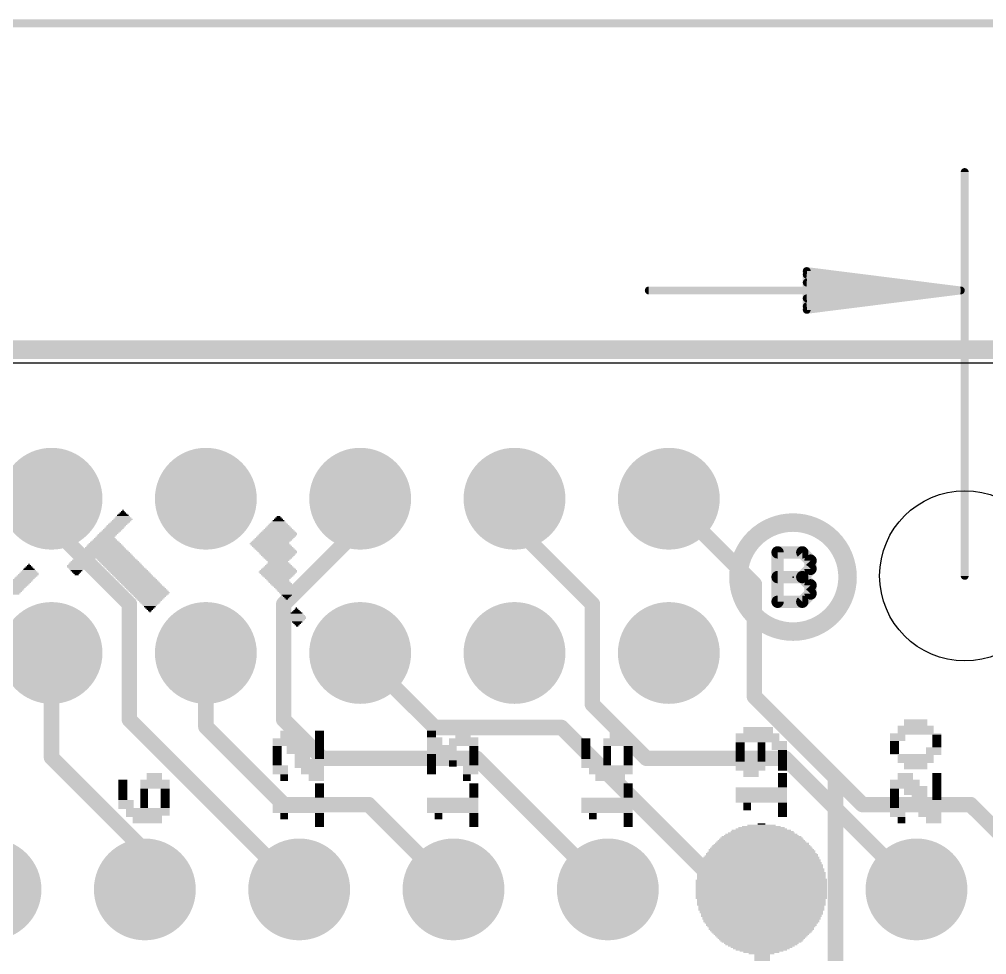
# Model space of a CAD drawing. Extents: x -8 to 72.9, y -20.5 to 38.
# Drawn here: x 45.94 to 61.86, y 20.26 to 35.66 of the extents above; entities that cross this region are included whole.
import ezdxf

# ---------------------------------------------------------------- set-up
doc = ezdxf.new("R2010")
doc.units = 0
for name, color, linetype in [('1', 12, 'CONTINUOUS'), ('16', 132, 'CONTINUOUS'), ('17', 110, 'CONTINUOUS'), ('20', 4, 'CONTINUOUS'), ('203', 40, 'CONTINUOUS'), ('21', 40, 'CONTINUOUS'), ('23', 53, 'CONTINUOUS'), ('47', 253, 'CONTINUOUS')]:
    doc.layers.add(name, color=color, linetype=linetype)

# ---------------------------------------------------------------- blocks, each defined once
blk = doc.blocks.new('ROUNDP')
at = {"const_width": 0.5}
blk.add_lwpolyline([(0, -0.25, 1), (0, 0.25, 1), (0, -0.25)], format="xyb", dxfattribs=at)
blk = doc.blocks.new('RECT')
blk.add_solid([(-0.5, -0.5), (0.5, -0.5), (-0.5, 0.5), (0.5, 0.5)])

msp = doc.modelspace()

# ---------------------------------------------------------------- linework, layer by layer
at = {"layer": '1', "const_width": 0.254}
for points in [[(46.47, 27.77), (46.47, 27.317)], [(51.55, 27.77), (51.55, 27.293)], [(56.63, 27.77), (58.039, 26.361)], [(46.47, 27.317), (47.752, 26.035)], [(51.55, 27.293), (50.292, 26.035)], [(58.039, 26.361), (58.039, 24.511)], [(47.752, 26.035), (47.752, 24.13)], [(50.292, 26.035), (50.292, 24.13)], [(46.47, 25.23), (46.47, 23.507)], [(49.01, 25.23), (49.01, 24.015)], [(51.55, 25.23), (52.777, 24.003)], [(58.039, 24.511), (59.3725, 23.1775)], [(47.752, 24.13), (50.546, 21.336)], [(50.292, 24.13), (50.927, 23.495)], [(49.01, 24.015), (50.292, 22.733)], [(52.777, 24.003), (54.864, 24.003)], [(54.864, 24.003), (57.531, 21.336)], [(46.47, 23.507), (48.006, 21.971)], [(50.927, 23.495), (53.467, 23.495)], [(53.467, 23.495), (55.626, 21.336)], [(59.3725, 23.1775), (59.817, 22.733)], [(59.3725, 18.4785), (59.3725, 23.1775)], [(50.292, 22.733), (51.689, 22.733)], [(51.689, 22.733), (53.086, 21.336)], [(59.817, 22.733), (61.595, 22.733)], [(61.595, 22.733), (62.992, 21.336)], [(48.006, 21.971), (48.006, 21.336)], [(57.531, 21.336), (58.166, 21.336)]]:
    msp.add_lwpolyline(points, dxfattribs=at)
at = {"layer": '1', "const_width": 0.127}
for points in [[(46.5335, 27.77, 1), (46.4065, 27.77)], [(51.6135, 27.77, 1), (51.4865, 27.77)], [(56.6749, 27.8149, 1), (56.5851, 27.7251)], [(46.5149, 27.3619, 1), (46.4251, 27.2721)], [(51.5949, 27.2481, 1), (51.5051, 27.3379)], [(46.4065, 27.317, 1), (46.5335, 27.317)], [(51.4865, 27.293, 1), (51.6135, 27.293)], [(58.1025, 26.361, 1), (57.9755, 26.361)], [(57.9941, 26.3161, 1), (58.0839, 26.4059)], [(47.8155, 26.035, 1), (47.6885, 26.035)], [(47.7071, 25.9901, 1), (47.7969, 26.0799)], [(50.3555, 26.035, 1), (50.2285, 26.035)], [(50.2471, 26.0799, 1), (50.3369, 25.9901)], [(46.5335, 25.23, 1), (46.4065, 25.23)], [(49.0735, 25.23, 1), (48.9465, 25.23)], [(51.5949, 25.2749, 1), (51.5051, 25.1851)], [(58.0839, 24.5559, 1), (57.9941, 24.4661)], [(57.9755, 24.511, 1), (58.1025, 24.511)], [(47.7969, 24.1749, 1), (47.7071, 24.0851)], [(50.3369, 24.1749, 1), (50.2471, 24.0851)], [(47.6885, 24.13, 1), (47.8155, 24.13)], [(49.0549, 24.0599, 1), (48.9651, 23.9701)], [(48.9465, 24.015, 1), (49.0735, 24.015)], [(50.2285, 24.13, 1), (50.3555, 24.13)], [(52.777, 24.0665, 1), (52.777, 23.9395)], [(52.7321, 23.9581, 1), (52.8219, 24.0479)], [(54.9089, 24.0479, 1), (54.8191, 23.9581)], [(54.864, 23.9395, 1), (54.864, 24.0665)], [(46.5149, 23.5519, 1), (46.4251, 23.4621)], [(46.4065, 23.507, 1), (46.5335, 23.507)], [(50.927, 23.5585, 1), (50.927, 23.4315)], [(50.8821, 23.4501, 1), (50.9719, 23.5399)], [(53.5119, 23.5399, 1), (53.4221, 23.4501)], [(53.467, 23.4315, 1), (53.467, 23.5585)], [(59.4174, 23.2224, 1), (59.3276, 23.1326)], [(59.436, 23.1775, 1), (59.309, 23.1775)], [(59.3276, 23.1326, 1), (59.4174, 23.2224)], [(50.292, 22.7965, 1), (50.292, 22.6695)], [(50.2471, 22.6881, 1), (50.3369, 22.7779)], [(51.7339, 22.7779, 1), (51.6441, 22.6881)], [(51.689, 22.6695, 1), (51.689, 22.7965)], [(59.817, 22.7965, 1), (59.817, 22.6695)], [(59.7721, 22.6881, 1), (59.8619, 22.7779)], [(61.6399, 22.7779, 1), (61.5501, 22.6881)], [(61.595, 22.6695, 1), (61.595, 22.7965)], [(48.0695, 21.971, 1), (47.9425, 21.971)], [(47.9611, 21.9261, 1), (48.0509, 22.0159)], [(47.9425, 21.336, 1), (48.0695, 21.336)], [(50.5011, 21.2911, 1), (50.5909, 21.3809)], [(53.0411, 21.2911, 1), (53.1309, 21.3809)], [(55.5811, 21.2911, 1), (55.6709, 21.3809)], [(57.531, 21.3995, 1), (57.531, 21.2725)], [(57.4861, 21.2911, 1), (57.5759, 21.3809)], [(58.166, 21.2725, 1), (58.166, 21.3995)]]:
    msp.add_lwpolyline(points, format="xyb", dxfattribs=at)
at = {"layer": '16'}
for points, const_width in [([(64.516, 30.226), (0, 30.226)], 0.3048), ([(54.09, 27.77), (54.09, 27.317)], 0.254), ([(54.09, 27.317), (55.372, 26.035)], 0.254), ([(55.372, 26.035), (55.372, 24.384)], 0.254), ([(55.372, 24.384), (56.261, 23.495)], 0.254), ([(56.261, 23.495), (58.547, 23.495)], 0.254), ([(58.547, 23.495), (60.706, 21.336)], 0.254), ([(58.166, 18.669), (58.166, 21.336)], 0.254)]:
    msp.add_lwpolyline(points, dxfattribs=dict(at, const_width=const_width))
at = {"layer": '16', "const_width": 0.127}
for points in [[(54.1535, 27.77, 1), (54.0265, 27.77)], [(54.1349, 27.3619, 1), (54.0451, 27.2721)], [(54.0265, 27.317, 1), (54.1535, 27.317)], [(55.4355, 26.035, 1), (55.3085, 26.035)], [(55.3271, 25.9901, 1), (55.4169, 26.0799)], [(55.4169, 24.4289, 1), (55.3271, 24.3391)], [(55.3085, 24.384, 1), (55.4355, 24.384)], [(56.261, 23.5585, 1), (56.261, 23.4315)], [(56.2161, 23.4501, 1), (56.3059, 23.5399)], [(58.5919, 23.5399, 1), (58.5021, 23.4501)], [(58.547, 23.4315, 1), (58.547, 23.5585)], [(58.2295, 21.336, 1), (58.1025, 21.336)], [(60.6611, 21.2911, 1), (60.7509, 21.3809)]]:
    msp.add_lwpolyline(points, format="xyb", dxfattribs=at)
at = {"layer": '20'}
msp.add_line((62, 30), (3, 30), dxfattribs=at)
msp.add_circle((61.5, 26.5), 1.4, dxfattribs=at)
at = {"layer": '21'}
for points, const_width in [([(58.674, 25.5815, 1), (58.674, 27.3775, 1), (58.674, 25.5815)], 0.3048), ([(58.4708, 26.8866, 1), (58.3692, 26.8866)], 0.1016), ([(58.42, 26.9374, 1), (58.42, 26.8358)], 0.1016), ([(58.8627, 26.9225, 1), (58.7908, 26.8507)], 0.1016), ([(58.8267, 26.8358, 1), (58.8267, 26.9374)], 0.1016), ([(59.0131, 26.751, 1), (58.9115, 26.751)], 0.1016), ([(58.9264, 26.7151, 1), (58.9982, 26.7869)], 0.1016), ([(58.9115, 26.6154, 1), (59.0131, 26.6154)], 0.1016), ([(58.9982, 26.5795, 1), (58.9264, 26.6513)], 0.1016), ([(58.42, 26.5306, 1), (58.42, 26.429)], 0.1016), ([(58.8627, 26.5158, 1), (58.7908, 26.4439)], 0.1016), ([(58.7908, 26.5158, 1), (58.8627, 26.4439)], 0.1016), ([(58.8267, 26.429, 1), (58.8267, 26.5306)], 0.1016), ([(59.0131, 26.3443, 1), (58.9115, 26.3443)], 0.1016), ([(58.9264, 26.3083, 1), (58.9982, 26.3802)], 0.1016), ([(58.9982, 26.1728, 1), (58.9264, 26.2446)], 0.1016), ([(58.42, 26.1239, 1), (58.42, 26.0223)], 0.1016), ([(58.3692, 26.0731, 1), (58.4708, 26.0731)], 0.1016), ([(58.7908, 26.109, 1), (58.8627, 26.0372)], 0.1016), ([(58.8267, 26.0223, 1), (58.8267, 26.1239)], 0.1016), ([(58.9115, 26.2087, 1), (59.0131, 26.2087)], 0.1016)]:
    msp.add_lwpolyline(points, format="xyb", dxfattribs=dict(at, const_width=const_width))
at = {"layer": '21', "const_width": 0.2032}
for points in [[(58.42, 26.0731), (58.42, 26.8866)], [(58.42, 26.8866), (58.8267, 26.8866)], [(58.8267, 26.8866), (58.9623, 26.751)], [(58.9623, 26.751), (58.9623, 26.6154)], [(58.9623, 26.6154), (58.8267, 26.4798)], [(58.42, 26.4798), (58.8267, 26.4798)], [(58.8267, 26.4798), (58.9623, 26.3443)], [(58.9623, 26.3443), (58.9623, 26.2087)], [(58.9623, 26.2087), (58.8267, 26.0731)], [(58.8267, 26.0731), (58.42, 26.0731)]]:
    msp.add_lwpolyline(points, dxfattribs=at)
at = {"layer": '23'}
msp.add_point((58.674, 26.4795), dxfattribs=at)
at = {"layer": '47', "const_width": 0.13}
for points in [[(0.115, 35.6), (64.985, 35.6)], [(61.5, 26.5), (61.5, 33.15)], [(61.435, 31.2), (58.9, 31.5192)], [(58.9, 31.5192), (58.9, 30.8808)], [(61.435, 31.2), (58.9, 31.46)], [(61.435, 31.2), (58.9, 31.33)], [(61.435, 31.2), (56.3, 31.2)], [(58.9, 30.8808), (61.435, 31.2)], [(58.9, 31.07), (61.435, 31.2)], [(58.9, 30.94), (61.435, 31.2)]]:
    msp.add_lwpolyline(points, dxfattribs=at)
at = {"layer": '47', "const_width": 0.065}
for points in [[(61.5325, 33.15, 1), (61.4675, 33.15)], [(58.9041, 31.5515, 1), (58.8959, 31.487)], [(58.9325, 31.5192, 1), (58.8675, 31.5192)], [(58.9033, 31.4923, 1), (58.8967, 31.4277)], [(58.9017, 31.3625, 1), (58.8983, 31.2975)], [(56.3, 31.2325, 1), (56.3, 31.1675)], [(61.4391, 31.1678, 1), (61.4309, 31.2322)], [(61.4309, 31.1678, 1), (61.4391, 31.2322)], [(61.4383, 31.1677, 1), (61.4317, 31.2323)], [(61.4317, 31.1677, 1), (61.4383, 31.2323)], [(61.4333, 31.1675, 1), (61.4367, 31.2325)], [(61.4367, 31.1675, 1), (61.4333, 31.2325)], [(61.435, 31.1675, 1), (61.435, 31.2325)], [(58.8983, 31.1025, 1), (58.9017, 31.0375)], [(58.8967, 30.9723, 1), (58.9033, 30.9077)], [(58.8959, 30.913, 1), (58.9041, 30.8485)], [(58.8675, 30.8808, 1), (58.9325, 30.8808)], [(61.4675, 26.5, 1), (61.5325, 26.5)]]:
    msp.add_lwpolyline(points, format="xyb", dxfattribs=at)

# ---------------------------------------------------------------- block references
at = {"layer": '17', "xscale": 1.6764, "yscale": 1.6764}
for p in [(46.47, 27.77), (46.47, 27.77), (49.01, 27.77), (49.01, 27.77), (51.55, 27.77), (51.55, 27.77), (54.09, 27.77), (54.09, 27.77), (56.63, 27.77), (56.63, 27.77), (46.47, 25.23), (46.47, 25.23), (49.01, 25.23), (49.01, 25.23), (51.55, 25.23), (51.55, 25.23), (54.09, 25.23), (54.09, 25.23), (56.63, 25.23), (56.63, 25.23)]:
    msp.add_blockref('ROUNDP', p, dxfattribs=at)
at = {"layer": '17', "xscale": 1.6764, "yscale": 1.6764, "rotation": 90}
for p in [(45.466, 21.336), (45.466, 21.336), (48.006, 21.336), (48.006, 21.336), (50.546, 21.336), (50.546, 21.336), (53.086, 21.336), (53.086, 21.336), (55.626, 21.336), (55.626, 21.336), (58.166, 21.336), (58.166, 21.336), (60.706, 21.336), (60.706, 21.336)]:
    msp.add_blockref('ROUNDP', p, dxfattribs=at)
at = {"layer": '203', "yscale": 0.0212}
for p, xscale in [((47.6443, 27.5367), 0.1058), ((47.6443, 27.5579), 0.0635), ((47.6443, 27.5791), 0.0212), ((47.6019, 27.3886), 0.3175), ((47.6231, 27.4097), 0.3175), ((47.6443, 27.4309), 0.3175), ((47.6443, 27.4521), 0.2752), ((47.6443, 27.4732), 0.2328), ((47.6443, 27.4944), 0.1905), ((47.6443, 27.5156), 0.1482), ((50.2053, 27.3886), 0.2328), ((50.2053, 27.4097), 0.1905), ((50.2053, 27.4309), 0.1482), ((50.2053, 27.4521), 0.1058), ((50.2053, 27.4732), 0.0635), ((47.4326, 27.2192), 0.3175), ((47.4538, 27.2404), 0.3175), ((47.4749, 27.2616), 0.3175), ((47.4961, 27.2827), 0.3175), ((47.5173, 27.3039), 0.3175), ((47.5384, 27.3251), 0.3175), ((47.5596, 27.3462), 0.3175), ((47.5808, 27.3674), 0.3175), ((50.2053, 27.2192), 0.5715), ((50.2053, 27.2404), 0.5291), ((50.2053, 27.2616), 0.4868), ((50.2053, 27.2827), 0.4445), ((50.2053, 27.3039), 0.4022), ((50.2053, 27.3251), 0.3598), ((50.2053, 27.3462), 0.3175), ((50.2053, 27.3674), 0.2752), ((47.3479, 27.0711), 0.4445), ((47.3479, 27.0922), 0.4022), ((47.3479, 27.1134), 0.3598), ((47.3479, 27.1346), 0.3175), ((47.3691, 27.1557), 0.3175), ((47.3903, 27.1769), 0.3175), ((47.4114, 27.1981), 0.3175), ((50.0889, 27.0711), 0.635), ((50.1101, 27.0922), 0.635), ((50.1312, 27.1134), 0.635), ((50.1524, 27.1346), 0.635), ((50.1736, 27.1557), 0.635), ((50.1947, 27.1769), 0.635), ((50.2053, 27.1981), 0.6138), ((47.3479, 26.9018), 0.7831), ((47.3479, 26.9229), 0.7408), ((47.3479, 26.9441), 0.6985), ((47.3479, 26.9653), 0.6561), ((47.3479, 26.9864), 0.6138), ((47.3479, 27.0076), 0.5715), ((47.3479, 27.0288), 0.5291), ((47.3479, 27.0499), 0.4868), ((50.0572, 27.0288), 0.6561), ((50.0677, 27.0499), 0.635), ((50.0783, 27.0076), 0.6561), ((50.0995, 26.9864), 0.6561), ((50.1207, 26.9653), 0.6561), ((50.1418, 26.9441), 0.6561), ((50.163, 26.9229), 0.6561), ((50.1842, 26.9018), 0.6561), ((46.9775, 26.7536), 0.3387), ((46.9987, 26.7748), 0.3387), ((47.3479, 26.7959), 0.9948), ((47.3479, 26.8171), 0.9525), ((47.3479, 26.8383), 0.9101), ((47.3479, 26.8594), 0.8678), ((47.3479, 26.8806), 0.8255), ((47.5384, 26.7748), 0.6561), ((47.5596, 26.7536), 0.6561), ((50.1947, 26.8806), 0.635), ((50.1947, 26.8594), 0.5926), ((50.1947, 26.8383), 0.5503), ((50.1947, 26.8171), 0.508), ((50.1947, 26.7959), 0.4657), ((50.1947, 26.7748), 0.4233), ((50.1947, 26.7536), 0.381), ((46.0992, 26.5843), 0.2328), ((46.0992, 26.6054), 0.1905), ((46.0992, 26.6266), 0.1482), ((46.0992, 26.6478), 0.1058), ((46.0992, 26.6689), 0.0635), ((46.0992, 26.6901), 0.0212), ((46.8929, 26.6689), 0.3387), ((46.8823, 26.6478), 0.3175), ((46.914, 26.6901), 0.3387), ((46.8823, 26.6266), 0.2752), ((46.9352, 26.7113), 0.3387), ((46.8823, 26.6054), 0.2328), ((46.9564, 26.7324), 0.3387), ((46.8823, 26.5843), 0.1905), ((47.5808, 26.7324), 0.6561), ((47.6019, 26.7113), 0.6561), ((47.6231, 26.6901), 0.6561), ((47.6443, 26.6689), 0.6561), ((47.6654, 26.6478), 0.6561), ((47.6866, 26.6266), 0.6561), ((47.7078, 26.6054), 0.6561), ((47.7289, 26.5843), 0.6561), ((50.2053, 26.5843), 0.6138), ((50.2053, 26.6054), 0.5715), ((50.2053, 26.6266), 0.5291), ((50.2053, 26.6478), 0.4868), ((50.2053, 26.6689), 0.4445), ((50.2053, 26.6901), 0.4022), ((50.1947, 26.7324), 0.3387), ((50.2053, 26.7113), 0.3598), ((46.0039, 26.4361), 0.3387), ((46.0251, 26.4573), 0.3387), ((46.0462, 26.4784), 0.3387), ((46.0674, 26.4996), 0.3387), ((46.0886, 26.5208), 0.3387), ((46.0992, 26.5419), 0.3175), ((46.0992, 26.5631), 0.2752), ((46.8823, 26.5631), 0.1482), ((46.8823, 26.5419), 0.1058), ((46.8823, 26.5208), 0.0635), ((47.7501, 26.5631), 0.6561), ((47.7713, 26.5419), 0.6561), ((47.7924, 26.5208), 0.6561), ((47.8136, 26.4996), 0.6561), ((47.8348, 26.4784), 0.6561), ((47.8559, 26.4573), 0.6561), ((47.8771, 26.4361), 0.6561), ((50.1947, 26.5631), 0.635), ((50.1947, 26.5419), 0.5926), ((50.1947, 26.5208), 0.5503), ((50.1947, 26.4996), 0.508), ((50.1947, 26.4784), 0.4657), ((50.1947, 26.4573), 0.4233), ((50.1947, 26.4361), 0.381), ((45.8346, 26.2668), 0.3387), ((45.8558, 26.2879), 0.3387), ((45.8769, 26.3091), 0.3387), ((45.8981, 26.3303), 0.3387), ((45.9192, 26.3514), 0.3387), ((45.9404, 26.3726), 0.3387), ((45.9616, 26.3938), 0.3387), ((45.9827, 26.4149), 0.3387), ((47.8983, 26.4149), 0.6561), ((47.9194, 26.3938), 0.6561), ((47.9406, 26.3726), 0.6561), ((47.9617, 26.3514), 0.6561), ((47.9829, 26.3303), 0.6561), ((48.0041, 26.3091), 0.6561), ((48.0252, 26.2879), 0.6561), ((48.0464, 26.2668), 0.6561), ((50.2053, 26.4149), 0.3598), ((50.2265, 26.3938), 0.3598), ((50.2477, 26.3726), 0.3598), ((50.2688, 26.3514), 0.3598), ((50.29, 26.3303), 0.3598), ((50.3112, 26.3091), 0.3598), ((50.3323, 26.2879), 0.3598), ((50.3429, 26.2668), 0.3387), ((45.7711, 26.2033), 0.3387), ((45.7923, 26.2245), 0.3387), ((45.8134, 26.2456), 0.3387), ((48.0676, 26.2456), 0.6561), ((48.0887, 26.2245), 0.6561), ((48.0887, 26.2033), 0.6138), ((48.0887, 26.1821), 0.5715), ((48.0887, 26.161), 0.5291), ((48.0887, 26.1398), 0.4868), ((48.0887, 26.1186), 0.4445), ((50.3429, 26.2456), 0.2963), ((50.3429, 26.2245), 0.254), ((50.3429, 26.2033), 0.2117), ((50.3429, 26.1821), 0.1693), ((50.3429, 26.161), 0.127), ((50.3429, 26.1398), 0.0847), ((50.3429, 26.1186), 0.0423), ((48.0887, 26.0975), 0.4022), ((48.0887, 26.0763), 0.3598), ((48.0887, 26.0551), 0.3175), ((48.0887, 26.034), 0.2752), ((48.0887, 26.0128), 0.2328), ((48.0887, 25.9916), 0.1905), ((48.0887, 25.9705), 0.1482), ((48.0887, 25.9493), 0.1058), ((50.5016, 25.9493), 0.0635), ((50.5016, 25.9705), 0.0212), ((48.0887, 25.9281), 0.0635), ((48.0887, 25.907), 0.0212), ((50.5016, 25.8223), 0.3175), ((50.5016, 25.8435), 0.2752), ((50.5122, 25.8011), 0.2963), ((50.5016, 25.8646), 0.2328), ((50.5016, 25.8858), 0.1905), ((50.5016, 25.907), 0.1482), ((50.5016, 25.9281), 0.1058), ((50.5122, 25.78), 0.254), ((50.5122, 25.7588), 0.2117), ((50.5122, 25.7376), 0.1693), ((50.5122, 25.7165), 0.127), ((50.5122, 25.6953), 0.0847), ((50.5122, 25.6741), 0.0423), ((60.693, 24.129), 0.381), ((60.693, 24.1079), 0.381), ((60.693, 24.0867), 0.381), ((60.693, 24.0655), 0.381), ((60.693, 24.0444), 0.381), ((50.3641, 23.9385), 0.254), ((50.3641, 23.9174), 0.254), ((50.3641, 23.8962), 0.254), ((50.3641, 23.875), 0.254), ((50.8826, 23.9385), 0.1482), ((50.8826, 23.9174), 0.1482), ((50.8826, 23.8962), 0.1482), ((50.8826, 23.875), 0.1482), ((52.7241, 23.9385), 0.1482), ((52.7241, 23.9174), 0.1482), ((52.7241, 23.8962), 0.1482), ((52.7241, 23.875), 0.1482), ((53.2426, 23.9385), 0.254), ((53.2426, 23.9174), 0.254), ((53.2426, 23.8962), 0.254), ((53.2426, 23.875), 0.254), ((55.7825, 23.9385), 0.254), ((55.7825, 23.9174), 0.254), ((55.7825, 23.8962), 0.254), ((55.7825, 23.875), 0.254), ((58.0896, 23.8962), 0.7196), ((58.0896, 23.875), 0.7196), ((58.1002, 24.002), 0.4868), ((58.1002, 23.9809), 0.4868), ((58.1002, 23.9597), 0.4868), ((58.1002, 23.9385), 0.4868), ((58.1002, 23.9174), 0.4868), ((60.693, 23.8962), 0.8466), ((60.3967, 23.875), 0.254), ((60.693, 24.0232), 0.5926), ((60.693, 24.002), 0.5926), ((60.693, 23.9809), 0.5926), ((60.693, 23.9597), 0.5926), ((60.693, 23.9385), 0.5926), ((60.693, 23.9174), 0.5926), ((61.0422, 23.875), 0.1482), ((50.3535, 23.8115), 0.4868), ((50.3535, 23.7904), 0.4868), ((50.3535, 23.7692), 0.4868), ((50.3535, 23.7481), 0.4868), ((50.3535, 23.7269), 0.4868), ((50.3641, 23.8539), 0.254), ((50.417, 23.8327), 0.3598), ((50.8826, 23.8539), 0.1482), ((50.8826, 23.8327), 0.1482), ((50.8826, 23.8115), 0.1482), ((50.8826, 23.7904), 0.1482), ((50.8826, 23.7692), 0.1482), ((50.8826, 23.7481), 0.1482), ((50.8826, 23.7269), 0.1482), ((52.7241, 23.8539), 0.1482), ((52.777, 23.8327), 0.254), ((52.777, 23.8115), 0.254), ((52.777, 23.7904), 0.254), ((52.777, 23.7692), 0.254), ((52.777, 23.7481), 0.254), ((52.777, 23.7269), 0.254), ((53.2532, 23.8115), 0.4868), ((53.2532, 23.7904), 0.4868), ((53.2532, 23.7692), 0.4868), ((53.2532, 23.7481), 0.4868), ((53.2532, 23.7269), 0.4868), ((53.2426, 23.8539), 0.254), ((53.3061, 23.8327), 0.381), ((55.264, 23.8115), 0.1482), ((55.264, 23.7904), 0.1482), ((55.264, 23.7692), 0.1482), ((55.264, 23.7481), 0.1482), ((55.264, 23.7269), 0.1482), ((55.7931, 23.8115), 0.4868), ((55.7931, 23.7904), 0.4868), ((55.7931, 23.7692), 0.4868), ((55.7931, 23.7481), 0.4868), ((55.7931, 23.7269), 0.4868), ((55.7825, 23.8539), 0.254), ((55.846, 23.8327), 0.381), ((58.0896, 23.8539), 0.7196), ((58.0896, 23.8327), 0.7196), ((58.0896, 23.8115), 0.7196), ((58.0896, 23.7904), 0.7196), ((58.1531, 23.7692), 0.8466), ((57.8039, 23.7481), 0.1482), ((57.8039, 23.7269), 0.1482), ((58.1531, 23.7481), 0.127), ((58.1531, 23.7269), 0.127), ((58.4494, 23.7481), 0.254), ((58.4494, 23.7269), 0.254), ((60.3967, 23.8539), 0.254), ((60.3967, 23.8327), 0.254), ((60.3967, 23.8115), 0.254), ((60.3967, 23.7904), 0.254), ((60.3438, 23.7692), 0.1482), ((60.3438, 23.7481), 0.1482), ((60.3438, 23.7269), 0.1482), ((61.0422, 23.8539), 0.1482), ((61.0422, 23.8327), 0.1482), ((61.0422, 23.8115), 0.1482), ((61.0422, 23.7904), 0.1482), ((61.0422, 23.7692), 0.1482), ((61.0422, 23.7481), 0.1482), ((61.0422, 23.7269), 0.1482), ((50.417, 23.7057), 0.6138), ((50.1842, 23.6846), 0.1482), ((50.1842, 23.6634), 0.1482), ((50.1842, 23.6422), 0.1482), ((50.1842, 23.6211), 0.1482), ((50.1842, 23.5999), 0.1482), ((50.1842, 23.5787), 0.1482), ((50.1842, 23.5576), 0.1482), ((50.5334, 23.6846), 0.381), ((50.5334, 23.6634), 0.381), ((50.5334, 23.6422), 0.381), ((50.5334, 23.6211), 0.381), ((50.5334, 23.5999), 0.381), ((50.5334, 23.5787), 0.381), ((50.5969, 23.5576), 0.254), ((50.8826, 23.7057), 0.1482), ((50.8826, 23.6846), 0.1482), ((50.8826, 23.6634), 0.1482), ((50.8826, 23.6422), 0.1482), ((50.8826, 23.6211), 0.1482), ((50.8826, 23.5999), 0.1482), ((50.8826, 23.5787), 0.1482), ((50.8826, 23.5576), 0.1482), ((53.0733, 23.7057), 0.8466), ((52.8934, 23.6846), 0.4868), ((52.8934, 23.6634), 0.4868), ((52.8934, 23.6422), 0.4868), ((52.8934, 23.6211), 0.4868), ((52.8934, 23.5999), 0.4868), ((52.8934, 23.5787), 0.4868), ((52.7241, 23.5576), 0.1482), ((53.0098, 23.5576), 0.254), ((53.4225, 23.6846), 0.1482), ((53.4225, 23.6634), 0.1482), ((53.4225, 23.6422), 0.1482), ((53.4225, 23.6211), 0.1482), ((53.4225, 23.5999), 0.1482), ((53.4225, 23.5787), 0.1482), ((53.4225, 23.5576), 0.1482), ((55.264, 23.7057), 0.1482), ((55.264, 23.6846), 0.1482), ((55.264, 23.6634), 0.1482), ((55.264, 23.6422), 0.1482), ((55.264, 23.6211), 0.1482), ((55.264, 23.5999), 0.1482), ((55.264, 23.5787), 0.1482), ((55.264, 23.5576), 0.1482), ((55.7931, 23.7057), 0.4868), ((55.6132, 23.6846), 0.127), ((55.6132, 23.6634), 0.127), ((55.6132, 23.6422), 0.127), ((55.6132, 23.6211), 0.127), ((55.6132, 23.5999), 0.127), ((55.6132, 23.5787), 0.127), ((55.6132, 23.5576), 0.127), ((55.9624, 23.6846), 0.1482), ((55.9624, 23.6634), 0.1482), ((55.9624, 23.6422), 0.1482), ((55.9624, 23.6211), 0.1482), ((55.9624, 23.5999), 0.1482), ((55.9624, 23.5787), 0.1482), ((55.9624, 23.5576), 0.1482), ((57.8039, 23.7057), 0.1482), ((57.8039, 23.6846), 0.1482), ((57.8039, 23.6634), 0.1482), ((57.8039, 23.6422), 0.1482), ((57.8039, 23.6211), 0.1482), ((57.8039, 23.5999), 0.1482), ((57.8039, 23.5787), 0.1482), ((57.8039, 23.5576), 0.1482), ((58.1531, 23.7057), 0.127), ((58.1531, 23.6846), 0.127), ((58.1531, 23.6634), 0.127), ((58.1531, 23.6422), 0.127), ((58.1531, 23.6211), 0.127), ((58.1531, 23.5999), 0.127), ((58.1531, 23.5787), 0.127), ((58.1531, 23.5576), 0.127), ((58.4494, 23.7057), 0.254), ((58.4494, 23.6846), 0.254), ((58.4494, 23.6634), 0.254), ((58.4494, 23.6422), 0.254), ((58.5023, 23.6211), 0.1482), ((58.5023, 23.5999), 0.1482), ((58.5023, 23.5787), 0.1482), ((58.5023, 23.5576), 0.1482), ((60.3438, 23.7057), 0.1482), ((60.3438, 23.6846), 0.1482), ((60.3438, 23.6634), 0.1482), ((60.3438, 23.6422), 0.1482), ((60.3438, 23.6211), 0.1482), ((60.3438, 23.5999), 0.1482), ((60.3438, 23.5787), 0.1482), ((60.693, 23.5576), 0.8466), ((60.9893, 23.6634), 0.254), ((60.9893, 23.6422), 0.254), ((60.9893, 23.6211), 0.254), ((60.9893, 23.5999), 0.254), ((60.9893, 23.5787), 0.254), ((61.0422, 23.7057), 0.1482), ((61.0422, 23.6846), 0.1482), ((50.1842, 23.5364), 0.1482), ((50.1842, 23.5152), 0.1482), ((50.1842, 23.4941), 0.1482), ((50.1842, 23.4729), 0.1482), ((50.1842, 23.4517), 0.1482), ((50.1842, 23.4306), 0.1482), ((50.1842, 23.4094), 0.1482), ((50.5969, 23.5364), 0.254), ((50.5969, 23.5152), 0.254), ((50.5969, 23.4941), 0.254), ((50.7133, 23.4729), 0.4868), ((50.7133, 23.4517), 0.4868), ((50.7133, 23.4306), 0.4868), ((50.7133, 23.4094), 0.4868), ((50.8826, 23.5364), 0.1482), ((50.8826, 23.5152), 0.1482), ((50.8826, 23.4941), 0.1482), ((52.7241, 23.5364), 0.1482), ((52.7241, 23.5152), 0.1482), ((52.7241, 23.4941), 0.1482), ((52.7241, 23.4729), 0.1482), ((52.7241, 23.4517), 0.1482), ((52.7241, 23.4306), 0.1482), ((52.7241, 23.4094), 0.1482), ((53.0098, 23.5364), 0.254), ((53.0098, 23.5152), 0.254), ((53.0098, 23.4941), 0.254), ((53.0098, 23.4729), 0.254), ((53.0733, 23.4517), 0.127), ((53.0733, 23.4306), 0.127), ((53.0733, 23.4094), 0.127), ((53.4225, 23.5364), 0.1482), ((53.4225, 23.5152), 0.1482), ((53.4225, 23.4941), 0.1482), ((53.4225, 23.4729), 0.1482), ((53.4225, 23.4517), 0.1482), ((53.4225, 23.4306), 0.1482), ((53.4225, 23.4094), 0.1482), ((55.264, 23.5364), 0.1482), ((55.264, 23.5152), 0.1482), ((55.264, 23.4941), 0.1482), ((55.3169, 23.4729), 0.254), ((55.3169, 23.4517), 0.254), ((55.3169, 23.4306), 0.254), ((55.3169, 23.4094), 0.254), ((55.6132, 23.5364), 0.127), ((55.6132, 23.5152), 0.127), ((55.6132, 23.4941), 0.127), ((55.6132, 23.4729), 0.127), ((55.6132, 23.4517), 0.127), ((55.6132, 23.4306), 0.127), ((55.6132, 23.4094), 0.127), ((55.9624, 23.5364), 0.1482), ((55.9624, 23.5152), 0.1482), ((55.9624, 23.4941), 0.1482), ((55.9624, 23.4729), 0.1482), ((55.9624, 23.4517), 0.1482), ((55.9624, 23.4306), 0.1482), ((55.9624, 23.4094), 0.1482), ((57.8039, 23.5364), 0.1482), ((57.8039, 23.5152), 0.1482), ((57.8039, 23.4941), 0.1482), ((57.8039, 23.4729), 0.1482), ((57.8039, 23.4517), 0.1482), ((57.9732, 23.4306), 0.4868), ((57.9732, 23.4094), 0.4868), ((58.1531, 23.5364), 0.127), ((58.1531, 23.5152), 0.127), ((58.1531, 23.4941), 0.127), ((58.1531, 23.4729), 0.127), ((58.1531, 23.4517), 0.127), ((58.5023, 23.5364), 0.1482), ((58.5023, 23.5152), 0.1482), ((58.5023, 23.4941), 0.1482), ((58.5023, 23.4729), 0.1482), ((58.5023, 23.4517), 0.1482), ((58.5023, 23.4306), 0.1482), ((58.5023, 23.4094), 0.1482), ((60.693, 23.5364), 0.5926), ((60.693, 23.5152), 0.5926), ((60.693, 23.4941), 0.5926), ((60.693, 23.4729), 0.5926), ((60.693, 23.4517), 0.5926), ((60.693, 23.4306), 0.5926), ((60.693, 23.4094), 0.381), ((48.1628, 23.2401), 0.254), ((50.1842, 23.3882), 0.1482), ((50.2371, 23.3671), 0.254), ((50.2371, 23.3459), 0.254), ((50.2371, 23.3247), 0.254), ((50.2371, 23.3036), 0.254), ((50.2371, 23.2824), 0.254), ((50.2371, 23.2612), 0.254), ((50.2371, 23.2401), 0.254), ((50.7133, 23.3882), 0.4868), ((50.7133, 23.3671), 0.4868), ((50.7133, 23.3459), 0.4868), ((50.7662, 23.3247), 0.381), ((50.7662, 23.3036), 0.381), ((50.7662, 23.2824), 0.381), ((50.7662, 23.2612), 0.381), ((50.7662, 23.2401), 0.381), ((52.7241, 23.3882), 0.1482), ((52.7241, 23.3671), 0.1482), ((52.7241, 23.3459), 0.1482), ((52.7241, 23.3247), 0.1482), ((52.7241, 23.3036), 0.1482), ((52.7241, 23.2824), 0.1482), ((52.7241, 23.2612), 0.1482), ((52.7241, 23.2401), 0.1482), ((53.0733, 23.3882), 0.127), ((53.0733, 23.3671), 0.127), ((53.3696, 23.3671), 0.254), ((53.3696, 23.3459), 0.254), ((53.3696, 23.3247), 0.254), ((53.3696, 23.3036), 0.254), ((53.3696, 23.2824), 0.254), ((53.3696, 23.2612), 0.254), ((53.3696, 23.2401), 0.254), ((53.4225, 23.3882), 0.1482), ((55.3169, 23.3882), 0.254), ((55.6132, 23.3671), 0.8466), ((55.6132, 23.3459), 0.8466), ((55.6767, 23.3247), 0.7196), ((55.6767, 23.3036), 0.7196), ((55.6767, 23.2824), 0.7196), ((55.6767, 23.2612), 0.7196), ((55.6767, 23.2401), 0.7196), ((55.6132, 23.3882), 0.127), ((55.9624, 23.3882), 0.1482), ((57.9732, 23.3882), 0.4868), ((57.9732, 23.3671), 0.4868), ((57.9732, 23.3459), 0.4868), ((57.9732, 23.3247), 0.4868), ((57.9732, 23.3036), 0.4868), ((57.9838, 23.2824), 0.254), ((57.9838, 23.2612), 0.254), ((57.9838, 23.2401), 0.254), ((58.5023, 23.3882), 0.1482), ((58.5023, 23.3671), 0.1482), ((58.5023, 23.3459), 0.1482), ((58.5023, 23.3247), 0.1482), ((58.5023, 23.3036), 0.1482), ((58.5023, 23.2401), 0.1482), ((60.5237, 23.2401), 0.254), ((60.693, 23.3882), 0.381), ((60.693, 23.3671), 0.381), ((60.693, 23.3459), 0.381), ((60.693, 23.3247), 0.381), ((61.0422, 23.2401), 0.1482), ((47.6443, 23.1342), 0.1482), ((47.6443, 23.1131), 0.1482), ((47.6443, 23.0919), 0.1482), ((48.1734, 23.1342), 0.4868), ((48.1734, 23.1131), 0.4868), ((48.1734, 23.0919), 0.4868), ((48.1628, 23.2189), 0.254), ((48.1628, 23.1977), 0.254), ((48.1628, 23.1766), 0.254), ((48.1628, 23.1554), 0.254), ((50.3006, 23.2189), 0.127), ((50.3006, 23.1977), 0.127), ((50.3006, 23.1766), 0.127), ((50.3006, 23.1554), 0.127), ((50.3006, 23.1342), 0.127), ((50.8297, 23.2189), 0.254), ((50.8297, 23.1977), 0.254), ((50.8297, 23.1766), 0.254), ((50.8297, 23.1554), 0.254), ((50.8297, 23.1342), 0.254), ((53.3061, 23.2189), 0.127), ((53.3061, 23.1977), 0.127), ((53.3061, 23.1766), 0.127), ((53.3061, 23.1554), 0.127), ((53.3061, 23.1342), 0.127), ((55.6661, 23.2189), 0.4868), ((55.6661, 23.1977), 0.4868), ((55.6661, 23.1766), 0.4868), ((55.6661, 23.1554), 0.4868), ((55.6661, 23.1342), 0.4868), ((57.9838, 23.2189), 0.254), ((57.9838, 23.1977), 0.254), ((58.5023, 23.2189), 0.1482), ((58.5023, 23.1977), 0.1482), ((58.5023, 23.1766), 0.1482), ((58.5023, 23.1554), 0.1482), ((58.5023, 23.1342), 0.1482), ((58.5023, 23.1131), 0.1482), ((58.5023, 23.0919), 0.1482), ((60.5131, 23.1342), 0.4868), ((60.5131, 23.1131), 0.4868), ((60.5131, 23.0919), 0.4868), ((60.5237, 23.2189), 0.254), ((60.5237, 23.1977), 0.254), ((60.5237, 23.1766), 0.254), ((60.5237, 23.1554), 0.254), ((61.0422, 23.2189), 0.1482), ((61.0422, 23.1977), 0.1482), ((61.0422, 23.1766), 0.1482), ((61.0422, 23.1554), 0.1482), ((61.0422, 23.1342), 0.1482), ((61.0422, 23.1131), 0.1482), ((61.0422, 23.0919), 0.1482), ((47.6443, 23.0707), 0.1482), ((47.6443, 23.0496), 0.1482), ((47.6443, 23.0284), 0.1482), ((47.6443, 23.0072), 0.1482), ((47.6443, 22.9861), 0.1482), ((47.6443, 22.9649), 0.1482), ((47.6443, 22.9437), 0.1482), ((47.6443, 22.9226), 0.1482), ((48.1734, 23.0707), 0.4868), ((48.1734, 23.0496), 0.4868), ((48.1734, 23.0284), 0.4868), ((48.1734, 23.0072), 0.4868), ((47.9935, 22.9861), 0.127), ((47.9935, 22.9649), 0.127), ((47.9935, 22.9437), 0.127), ((47.9935, 22.9226), 0.127), ((48.3427, 22.9861), 0.1482), ((48.3427, 22.9649), 0.1482), ((48.3427, 22.9437), 0.1482), ((48.3427, 22.9226), 0.1482), ((50.8826, 23.0707), 0.1482), ((50.8826, 23.0496), 0.1482), ((50.8826, 23.0284), 0.1482), ((50.8826, 23.0072), 0.1482), ((50.8826, 22.9861), 0.1482), ((50.8826, 22.9649), 0.1482), ((50.8826, 22.9437), 0.1482), ((50.8826, 22.9226), 0.1482), ((53.4225, 23.0707), 0.1482), ((53.4225, 23.0496), 0.1482), ((53.4225, 23.0284), 0.1482), ((53.4225, 23.0072), 0.1482), ((53.4225, 22.9861), 0.1482), ((53.4225, 22.9649), 0.1482), ((53.4225, 22.9437), 0.1482), ((53.4225, 22.9226), 0.1482), ((55.9624, 23.0707), 0.1482), ((55.9624, 23.0496), 0.1482), ((55.9624, 23.0284), 0.1482), ((55.9624, 23.0072), 0.1482), ((55.9624, 22.9861), 0.1482), ((55.9624, 22.9649), 0.1482), ((55.9624, 22.9437), 0.1482), ((55.9624, 22.9226), 0.1482), ((58.1531, 23.0072), 0.8466), ((58.1531, 22.9861), 0.8466), ((58.1531, 22.9649), 0.8466), ((58.1531, 22.9437), 0.8466), ((58.1531, 22.9226), 0.8466), ((58.5023, 23.0707), 0.1482), ((58.5023, 23.0496), 0.1482), ((58.5023, 23.0284), 0.1482), ((60.5131, 23.0707), 0.4868), ((60.5131, 23.0496), 0.4868), ((60.5766, 23.0284), 0.6138), ((60.5766, 23.0072), 0.6138), ((60.3438, 22.9861), 0.1482), ((60.3438, 22.9649), 0.1482), ((60.3438, 22.9437), 0.1482), ((60.3438, 22.9226), 0.1482), ((60.693, 22.9861), 0.381), ((60.693, 22.9649), 0.381), ((60.693, 22.9437), 0.381), ((60.693, 22.9226), 0.381), ((61.0422, 23.0707), 0.1482), ((61.0422, 23.0496), 0.1482), ((61.0422, 23.0284), 0.1482), ((61.0422, 23.0072), 0.1482), ((61.0422, 22.9861), 0.1482), ((61.0422, 22.9649), 0.1482), ((61.0422, 22.9437), 0.1482), ((61.0422, 22.9226), 0.1482), ((47.6443, 22.9014), 0.1482), ((47.6443, 22.8803), 0.1482), ((47.6443, 22.8591), 0.1482), ((47.6443, 22.8379), 0.1482), ((47.6443, 22.8168), 0.1482), ((47.6972, 22.7956), 0.254), ((47.6972, 22.7744), 0.254), ((47.9935, 22.9014), 0.127), ((47.9935, 22.8803), 0.127), ((47.9935, 22.8591), 0.127), ((47.9935, 22.8379), 0.127), ((47.9935, 22.8168), 0.127), ((47.9935, 22.7956), 0.127), ((47.9935, 22.7744), 0.127), ((48.3427, 22.9014), 0.1482), ((48.3427, 22.8803), 0.1482), ((48.3427, 22.8591), 0.1482), ((48.3427, 22.8379), 0.1482), ((48.3427, 22.8168), 0.1482), ((48.3427, 22.7956), 0.1482), ((48.3427, 22.7744), 0.1482), ((50.5334, 22.8379), 0.8466), ((50.5334, 22.8168), 0.8466), ((50.5334, 22.7956), 0.8466), ((50.5334, 22.7744), 0.8466), ((50.8826, 22.9014), 0.1482), ((50.8826, 22.8803), 0.1482), ((50.8826, 22.8591), 0.1482), ((53.0733, 22.8379), 0.8466), ((53.0733, 22.8168), 0.8466), ((53.0733, 22.7956), 0.8466), ((53.0733, 22.7744), 0.8466), ((53.4225, 22.9014), 0.1482), ((53.4225, 22.8803), 0.1482), ((53.4225, 22.8591), 0.1482), ((55.6132, 22.8379), 0.8466), ((55.6132, 22.8168), 0.8466), ((55.6132, 22.7956), 0.8466), ((55.6132, 22.7744), 0.8466), ((55.9624, 22.9014), 0.1482), ((55.9624, 22.8803), 0.1482), ((55.9624, 22.8591), 0.1482), ((58.1531, 22.9014), 0.8466), ((58.1531, 22.8803), 0.8466), ((58.1531, 22.8591), 0.8466), ((58.1531, 22.8379), 0.8466), ((58.1531, 22.8168), 0.8466), ((58.1531, 22.7956), 0.8466), ((58.1531, 22.7744), 0.8466), ((60.3438, 22.9014), 0.1482), ((60.3438, 22.8803), 0.1482), ((60.3438, 22.8591), 0.1482), ((60.3438, 22.8379), 0.1482), ((60.3438, 22.8168), 0.1482), ((60.3438, 22.7956), 0.1482), ((60.3438, 22.7744), 0.1482), ((60.693, 22.9014), 0.381), ((60.7565, 22.8803), 0.254), ((60.7565, 22.8591), 0.254), ((60.7565, 22.8379), 0.254), ((60.7565, 22.8168), 0.254), ((60.8729, 22.7956), 0.4868), ((60.8729, 22.7744), 0.4868), ((61.0422, 22.9014), 0.1482), ((61.0422, 22.8803), 0.1482), ((61.0422, 22.8591), 0.1482), ((61.0422, 22.8379), 0.1482), ((61.0422, 22.8168), 0.1482), ((47.6972, 22.7533), 0.254), ((47.6972, 22.7321), 0.254), ((47.6972, 22.7109), 0.254), ((47.6972, 22.6898), 0.254), ((47.9935, 22.6686), 0.8466), ((48.057, 22.6474), 0.7196), ((48.057, 22.6263), 0.7196), ((48.057, 22.6051), 0.7196), ((47.9935, 22.7533), 0.127), ((47.9935, 22.7321), 0.127), ((47.9935, 22.7109), 0.127), ((47.9935, 22.6898), 0.127), ((48.3427, 22.7533), 0.1482), ((48.3427, 22.7321), 0.1482), ((48.3427, 22.7109), 0.1482), ((48.3427, 22.6898), 0.1482), ((50.5334, 22.7533), 0.8466), ((50.5334, 22.7321), 0.8466), ((50.5334, 22.7109), 0.8466), ((50.5334, 22.6898), 0.8466), ((50.5334, 22.6686), 0.8466), ((50.5334, 22.6474), 0.8466), ((50.5334, 22.6263), 0.8466), ((50.5334, 22.6051), 0.8466), ((53.0733, 22.7533), 0.8466), ((53.0733, 22.7321), 0.8466), ((53.0733, 22.7109), 0.8466), ((53.0733, 22.6898), 0.8466), ((53.0733, 22.6686), 0.8466), ((53.0733, 22.6474), 0.8466), ((53.0733, 22.6263), 0.8466), ((53.0733, 22.6051), 0.8466), ((55.6132, 22.7533), 0.8466), ((55.6132, 22.7321), 0.8466), ((55.6132, 22.7109), 0.8466), ((55.6132, 22.6898), 0.8466), ((55.6132, 22.6686), 0.8466), ((55.6132, 22.6474), 0.8466), ((55.6132, 22.6263), 0.8466), ((55.6132, 22.6051), 0.8466), ((57.9203, 22.7533), 0.127), ((57.9203, 22.7321), 0.127), ((57.9203, 22.7109), 0.127), ((57.9203, 22.6898), 0.127), ((57.9203, 22.6686), 0.127), ((57.9203, 22.6474), 0.127), ((58.5023, 22.7533), 0.1482), ((58.5023, 22.7321), 0.1482), ((58.5023, 22.7109), 0.1482), ((58.5023, 22.6898), 0.1482), ((58.5023, 22.6686), 0.1482), ((58.5023, 22.6474), 0.1482), ((58.5023, 22.6263), 0.1482), ((58.5023, 22.6051), 0.1482), ((60.3438, 22.7533), 0.1482), ((60.3438, 22.7321), 0.1482), ((60.3438, 22.7109), 0.1482), ((60.3438, 22.6898), 0.1482), ((60.3967, 22.6686), 0.254), ((60.3967, 22.6474), 0.254), ((60.3967, 22.6263), 0.254), ((60.3967, 22.6051), 0.254), ((60.8729, 22.7533), 0.4868), ((60.8729, 22.7321), 0.4868), ((60.8729, 22.7109), 0.4868), ((60.8729, 22.6898), 0.4868), ((60.8729, 22.6686), 0.4868), ((60.9258, 22.6474), 0.381), ((60.9258, 22.6263), 0.381), ((60.9258, 22.6051), 0.381), ((48.057, 22.5839), 0.7196), ((48.057, 22.5628), 0.7196), ((47.9935, 22.5416), 0.5926), ((48.0464, 22.5204), 0.4868), ((48.0464, 22.4993), 0.4868), ((48.0464, 22.4781), 0.4868), ((48.0464, 22.4569), 0.4868), ((50.3006, 22.5839), 0.127), ((50.3006, 22.5628), 0.127), ((50.3006, 22.5416), 0.127), ((50.3006, 22.5204), 0.127), ((50.3006, 22.4993), 0.127), ((50.8826, 22.5839), 0.1482), ((50.8826, 22.5628), 0.1482), ((50.8826, 22.5416), 0.1482), ((50.8826, 22.5204), 0.1482), ((50.8826, 22.4993), 0.1482), ((50.8826, 22.4781), 0.1482), ((50.8826, 22.4569), 0.1482), ((52.8405, 22.5839), 0.127), ((52.8405, 22.5628), 0.127), ((52.8405, 22.5416), 0.127), ((52.8405, 22.5204), 0.127), ((52.8405, 22.4993), 0.127), ((53.4225, 22.5839), 0.1482), ((53.4225, 22.5628), 0.1482), ((53.4225, 22.5416), 0.1482), ((53.4225, 22.5204), 0.1482), ((53.4225, 22.4993), 0.1482), ((53.4225, 22.4781), 0.1482), ((53.4225, 22.4569), 0.1482), ((55.3804, 22.5839), 0.127), ((55.3804, 22.5628), 0.127), ((55.3804, 22.5416), 0.127), ((55.3804, 22.5204), 0.127), ((55.3804, 22.4993), 0.127), ((55.9624, 22.5839), 0.1482), ((55.9624, 22.5628), 0.1482), ((55.9624, 22.5416), 0.1482), ((55.9624, 22.5204), 0.1482), ((55.9624, 22.4993), 0.1482), ((55.9624, 22.4781), 0.1482), ((55.9624, 22.4569), 0.1482), ((58.5023, 22.5839), 0.1482), ((58.5023, 22.5628), 0.1482), ((58.5023, 22.5416), 0.1482), ((60.3967, 22.5839), 0.254), ((60.3967, 22.5628), 0.254), ((60.3967, 22.5416), 0.254), ((60.4602, 22.5204), 0.127), ((60.4602, 22.4993), 0.127), ((60.4602, 22.4781), 0.127), ((60.4602, 22.4569), 0.127), ((60.9258, 22.5839), 0.381), ((60.9258, 22.5628), 0.381), ((60.9258, 22.5416), 0.381), ((60.9893, 22.5204), 0.254), ((60.9893, 22.4993), 0.254), ((60.9893, 22.4781), 0.254), ((60.9893, 22.4569), 0.254), ((48.0464, 22.4358), 0.4868), ((50.8826, 22.4358), 0.1482), ((50.8826, 22.4146), 0.1482), ((50.8826, 22.3934), 0.1482), ((50.8826, 22.3723), 0.1482), ((53.4225, 22.4358), 0.1482), ((53.4225, 22.4146), 0.1482), ((53.4225, 22.3934), 0.1482), ((53.4225, 22.3723), 0.1482), ((55.9624, 22.4358), 0.1482), ((55.9624, 22.4146), 0.1482), ((55.9624, 22.3934), 0.1482), ((55.9624, 22.3723), 0.1482), ((58.1637, 22.2876), 1.0371), ((58.1531, 22.3088), 0.9736), ((58.1531, 22.3299), 0.8466), ((58.1531, 22.3511), 0.762), ((58.1531, 22.3723), 0.635), ((58.1531, 22.3934), 0.4656), ((58.1531, 22.4146), 0.127), ((60.4602, 22.4358), 0.127), ((60.9893, 22.4358), 0.254), ((58.1531, 22.1394), 1.4393), ((58.1531, 22.1606), 1.3969), ((58.1531, 22.1818), 1.3546), ((58.1531, 22.2029), 1.3123), ((58.1531, 22.2241), 1.2276), ((58.1531, 22.2453), 1.1853), ((58.1531, 22.2664), 1.1006), ((58.1531, 21.9913), 1.7356), ((58.1637, 21.9701), 1.7568), ((58.1531, 22.0125), 1.6933), ((58.1531, 22.0336), 1.6509), ((58.1531, 22.0548), 1.6086), ((58.1531, 22.076), 1.5663), ((58.1637, 22.0971), 1.5451), ((58.1531, 22.1183), 1.4816), ((58.1531, 21.822), 1.9473), ((58.1531, 21.8008), 1.9473), ((58.1531, 21.8643), 1.9049), ((58.1531, 21.8431), 1.9049), ((58.1531, 21.8855), 1.8626), ((58.1531, 21.9278), 1.8203), ((58.1637, 21.9066), 1.8414), ((58.1531, 21.949), 1.7779), ((58.1531, 21.6738), 2.0743), ((58.1531, 21.6526), 2.0743), ((58.1531, 21.7373), 2.0319), ((58.1531, 21.7161), 2.0319), ((58.1531, 21.695), 2.0319), ((58.1531, 21.7796), 1.9896), ((58.1531, 21.7585), 1.9896), ((57.5393, 21.4833), 0.9313), ((57.571, 21.5256), 0.9525), ((58.1531, 21.5891), 2.1166), ((58.1531, 21.568), 2.1166), ((57.5922, 21.5468), 0.9948), ((57.5604, 21.5045), 0.9313), ((58.1531, 21.6315), 2.0743), ((58.1637, 21.6103), 2.0954), ((58.714, 21.5468), 0.9948), ((58.7352, 21.5256), 0.9525), ((58.7563, 21.5045), 0.9525), ((58.7775, 21.4833), 0.9101), ((57.5181, 21.441), 0.889), ((57.5181, 21.4198), 0.889), ((57.5075, 21.3986), 0.8678), ((57.5075, 21.3775), 0.8678), ((57.5075, 21.3563), 0.8678), ((57.5075, 21.3351), 0.8678), ((57.5287, 21.4621), 0.9101), ((58.7775, 21.4621), 0.9101), ((58.7881, 21.441), 0.889), ((58.7987, 21.4198), 0.8678), ((58.7987, 21.3986), 0.8678), ((58.7987, 21.3775), 0.8678), ((58.7987, 21.3563), 0.8678), ((58.7987, 21.3351), 0.8678), ((57.5075, 21.314), 0.8678), ((57.5075, 21.2928), 0.8678), ((57.5075, 21.2716), 0.8678), ((57.5181, 21.2505), 0.889), ((57.5181, 21.2293), 0.889), ((57.5287, 21.2081), 0.9101), ((57.5393, 21.187), 0.9313), ((57.5604, 21.1658), 0.9313), ((58.7457, 21.1658), 0.9313), ((58.7669, 21.187), 0.9313), ((58.7775, 21.2081), 0.9101), ((58.7881, 21.2505), 0.889), ((58.7881, 21.2293), 0.889), ((58.7987, 21.314), 0.8678), ((58.7987, 21.2928), 0.8678), ((58.7987, 21.2716), 0.8678), ((57.571, 21.1447), 0.9525), ((57.6028, 21.1235), 1.016), ((58.1531, 21.1023), 2.1166), ((58.1531, 21.0812), 2.1166), ((58.1531, 21.06), 2.0743), ((58.1531, 21.0388), 2.0743), ((58.1531, 21.0177), 2.0743), ((58.7034, 21.1235), 1.016), ((58.7352, 21.1447), 0.9525), ((58.1531, 20.9965), 2.0743), ((58.1531, 20.9753), 2.0319), ((58.1531, 20.9542), 2.0319), ((58.1637, 20.933), 2.0108), ((58.1531, 20.9118), 1.9896), ((58.1531, 20.8907), 1.9896), ((58.1531, 20.8695), 1.9473), ((58.1531, 20.8483), 1.9473), ((58.1531, 20.8272), 1.9049), ((58.1531, 20.806), 1.9049), ((58.1531, 20.7848), 1.8626), ((58.1531, 20.7637), 1.8203), ((58.1531, 20.7425), 1.8203), ((58.1531, 20.7213), 1.7779), ((58.1531, 20.7002), 1.7356), ((58.1531, 20.679), 1.7356), ((58.1531, 20.6578), 1.6933), ((58.1531, 20.6367), 1.6509), ((58.1531, 20.6155), 1.6086), ((58.1531, 20.5943), 1.5663), ((58.1531, 20.5732), 1.5239), ((58.1531, 20.552), 1.4816), ((58.1531, 20.5308), 1.4393), ((58.1531, 20.5097), 1.3969), ((58.1531, 20.4885), 1.3546), ((58.1531, 20.4673), 1.3123), ((58.1531, 20.4462), 1.2276), ((58.1531, 20.425), 1.1853), ((58.1531, 20.4039), 1.1006), ((58.1531, 20.3827), 1.016), ((58.1531, 20.3615), 0.9313), ((58.1531, 20.3404), 0.8466), ((58.1531, 20.3192), 0.7196), ((58.1531, 20.298), 0.5926), ((58.1531, 20.2769), 0.4233)]:
    msp.add_blockref('RECT', p, dxfattribs=dict(at, xscale=xscale))

doc.saveas('drawing.dxf')
